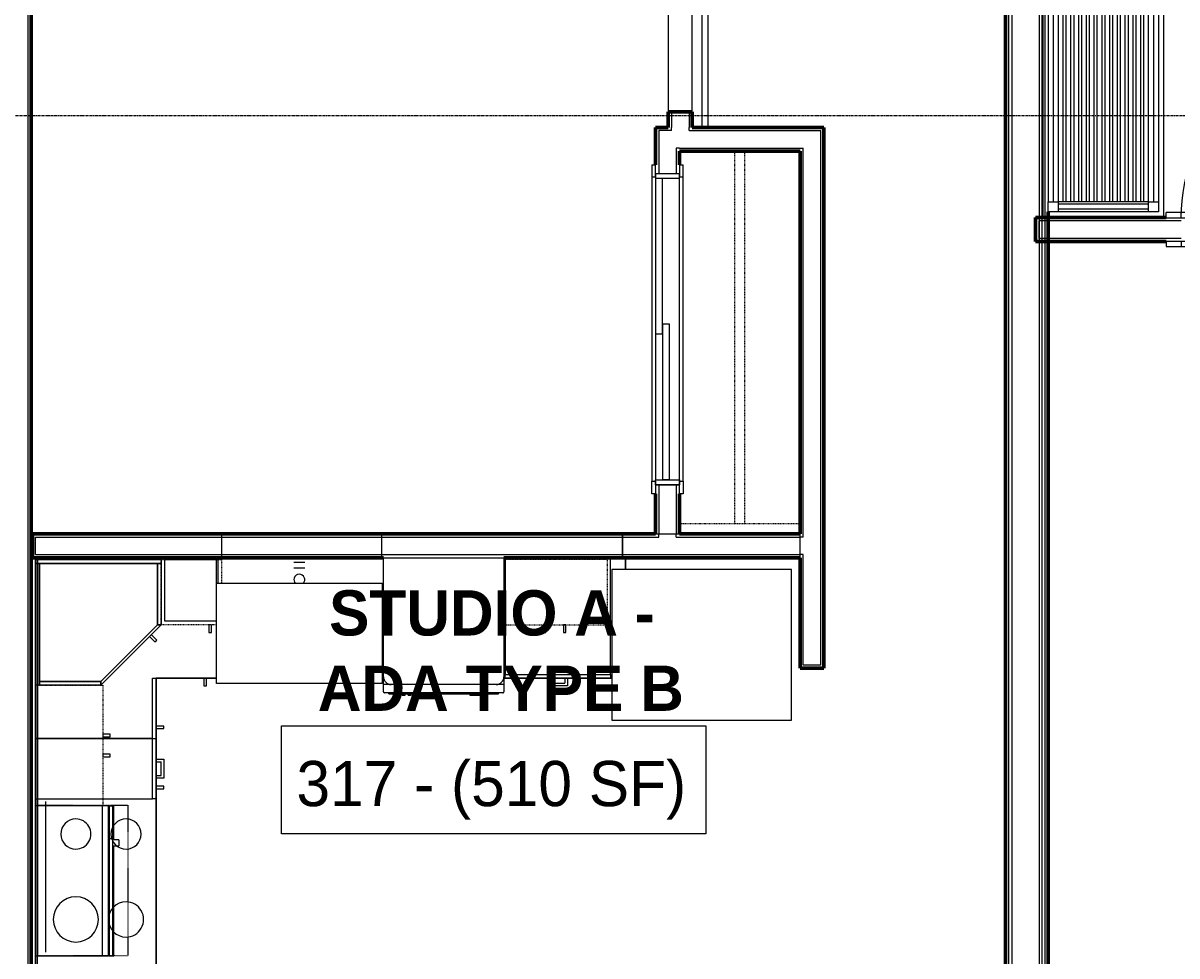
# Model space of a CAD drawing. Header units: inches. Extents: x -4218 to -1830, y 9767 to 12426.
# Drawn here: x -3404.2 to -3174.4, y 11368 to 11553.7 of the extents above; entities that cross this region are included whole.
import ezdxf

# ---------------------------------------------------------------- set-up
doc = ezdxf.new("R2010")
doc.units = ezdxf.units.IN
doc.header["$MEASUREMENT"] = 0
for name, pattern in [('Dash', [0.25, 0.125, -0.125]), ('Grid Line 1_2_', [0.875, 0.5, -0.125, 0.125, -0.125]), ('Overhead', [0.15625, 0.09375, -0.0625])]:
    doc.linetypes.add(name, pattern=pattern)
for name, color, linetype, lineweight in [('0-1', 7, 'Continuous', 5), ('0-2', 10, 'Continuous', 9), ('A-AREA-IDEN', 2, 'Continuous', 9), ('A-DOOR-1', 10, 'Continuous', 9), ('A-DOOR-2', 50, 'Continuous', 20), ('A-DOOR-4', 7, 'Continuous', 50), ('A-DOOR-FRAM-1', 10, 'Continuous', 9), ('A-WALL-1', 7, 'Continuous', 50), ('A-WALL-2', 250, 'Continuous', 13), ('A-WALL-3', 10, 'Continuous', 9), ('A-WALL-4', 252, 'Continuous', 9), ('A-WALL-5', 253, 'Continuous', 9), ('A-WALL-6', 254, 'Continuous', 9), ('A-WALL-7', 113, 'Continuous', 9), ('I-WALL-1', 7, 'Continuous', 50), ('P-SANR-FIXT-1', 10, 'Continuous', 9), ('P-SANR-FIXT-2', 252, 'Continuous', 9), ('Q-CASE', 31, 'Continuous', 9), ('Q-CASE-1', 253, 'Continuous', 9), ('Q-CASE-2', 252, 'Continuous', 9), ('Q-CASE-3', 10, 'Continuous', 9), ('Q-CASE-4', 252, 'Dash', 9), ('Q-CASE-5', 253, 'Dash', 9), ('Q-CASE-6', 254, 'Continuous', 9), ('Q-CASE-HDLN-1', 10, 'Dash', 9), ('Q-CASE-HDLN-2', 252, 'Dash', 9), ('Q-SPCQ-1', 10, 'Continuous', 9), ('Q-SPCQ-2', 91, 'Overhead', 9), ('S-GRID-1', 1, 'Grid Line 1_2_', 9)]:
    doc.layers.add(name, color=color, linetype=linetype, lineweight=lineweight)
doc.styles.add('Century Gothic', font='ufonts.com_century-gothic.ttf', dxfattribs={"height": 9})
doc.styles.add('Century Gothic_B', font='GOTHICB.TTF', dxfattribs={"height": 9})

# ---------------------------------------------------------------- blocks, each defined once
blk = doc.blocks.new('SWING - SINGLE - FLUSH - 2-10 x 6-8 - PRIVACY-3199407-BACKGROUND - RCP - 3RD FLOOR')
at = {"layer": 'A-DOOR-1'}
blk.add_arc((17, 2.37), 34.07, 93.3657, 180, dxfattribs=at)
at = {"layer": 'A-DOOR-2'}
for p, q in [((15, 2.37), (15, 36.38)), ((17, 36.38), (15, 36.38)), ((17, 2.37), (17, 36.38)), ((17, 2.37), (15, 2.37))]:
    blk.add_line(p, q, dxfattribs=at)
at = {"layer": 'A-DOOR-FRAM-1'}
for p, q in [((-17, 3.37), (-20, 3.37)), ((-20, 2.37), (-20, 3.37)), ((-20, 2.37), (-17, 2.37)), ((17, 3.37), (-17, 3.37)), ((-17, 2.37), (-17, 3.37)), ((-17, 2.37), (17, 2.37)), ((20, 3.37), (17, 3.37)), ((17, 2.37), (17, 3.37)), ((17, 2.37), (20, 2.37)), ((20, 2.37), (20, 3.37)), ((-17, -2.38), (-20, -2.38)), ((-20, -2.38), (-20, -3.38)), ((-20, -3.38), (-17, -3.38)), ((17, -2.38), (-17, -2.38)), ((-17, -2.38), (-17, -3.38)), ((-17, -3.38), (17, -3.38)), ((20, -2.38), (17, -2.38)), ((17, -2.38), (17, -3.38)), ((17, -3.38), (20, -3.38)), ((20, -2.38), (20, -3.38))]:
    blk.add_line(p, q, dxfattribs=at)
blk = doc.blocks.new('Bath Vanity - Bath Vanity 60_-3150019-BACKGROUND - RCP - 3RD FLOOR')
at = {"layer": 'Q-CASE-2'}
for p, q in [((-29.26, 0), (-29.26, 1)), ((30.74, 1), (30.74, 0)), ((30.74, 0), (-29.26, 0))]:
    blk.add_line(p, q, dxfattribs=at)
at = {"layer": 'Q-CASE-3'}
for p, q in [((-29.26, 1), (-29.26, 24)), ((-29.26, 24), (30.74, 24)), ((-28.26, 21), (-28.26, 23)), ((-28.26, 23), (-26.26, 23)), ((-26.26, 23), (27.74, 23)), ((-26.26, 23), (-26.26, 21)), ((27.74, 21), (27.74, 23)), ((27.74, 23), (29.74, 23)), ((29.74, 23), (29.74, 21)), ((30.74, 24), (30.74, 1)), ((-28.26, 21), (-28.26, 3)), ((-26.26, 21), (-28.26, 21)), ((-27.76, 21), (-27.76, 3)), ((-26.76, 21), (-26.76, 3)), ((-26.26, 22), (27.74, 22)), ((27.74, 21), (-26.26, 21)), ((-26.26, 21), (-26.26, 3)), ((27.74, 21), (27.74, 3)), ((29.74, 21), (27.74, 21)), ((28.24, 21), (28.24, 3)), ((29.24, 21), (29.24, 3)), ((29.74, 21), (29.74, 3)), ((-26.26, 20), (27.74, 20)), ((27.74, 19.45), (-26.26, 19.45)), ((-26.26, 18.45), (27.74, 18.45)), ((27.74, 17.91), (-26.26, 17.91)), ((-26.26, 16.91), (27.74, 16.91)), ((27.74, 16.36), (-26.26, 16.36)), ((-26.26, 15.36), (27.74, 15.36)), ((27.74, 14.82), (-26.26, 14.82)), ((-26.26, 13.82), (27.74, 13.82)), ((27.74, 13.27), (-26.26, 13.27)), ((-26.26, 12.27), (27.74, 12.27)), ((27.74, 11.73), (-26.26, 11.73)), ((-26.26, 10.73), (27.74, 10.73)), ((27.74, 10.18), (-26.26, 10.18)), ((-26.26, 9.18), (27.74, 9.18)), ((27.74, 8.64), (-26.26, 8.64)), ((-26.26, 7.64), (27.74, 7.64)), ((27.74, 7.09), (-26.26, 7.09)), ((-26.26, 6.09), (27.74, 6.09)), ((27.74, 5.55), (-26.26, 5.55)), ((-28.26, 1), (-28.26, 3)), ((-28.26, 3), (-26.26, 3)), ((-26.26, 4.55), (27.74, 4.55)), ((27.74, 4), (-26.26, 4)), ((-26.26, 3), (27.74, 3)), ((-26.26, 3), (-26.26, 1)), ((27.74, 1), (27.74, 3)), ((27.74, 3), (29.74, 3)), ((29.74, 3), (29.74, 1)), ((-26.26, 1), (-28.26, 1)), ((-26.26, 2), (27.74, 2)), ((-26.26, 1), (27.74, 1)), ((29.74, 1), (27.74, 1))]:
    blk.add_line(p, q, dxfattribs=at)
blk = doc.blocks.new('SLIDING - FLUSH - 5-0 x 6-8-3203586-BACKGROUND - RCP - 3RD FLOOR')
at = {"layer": 'A-DOOR-1'}
for p, q in [((-32.75, 2.5), (-32.75, 3.25)), ((-30.25, 3.25), (-32.75, 3.25)), ((-32.75, 2.5), (-30.25, 2.5)), ((30.25, 3.25), (-30.25, 3.25)), ((-30.25, 3.25), (-30.25, 2.5)), ((30.25, 2.5), (30.25, 3.25)), ((30.25, 3.25), (32.75, 3.25)), ((32.75, 2.5), (30.25, 2.5)), ((32.75, 3.25), (32.75, 2.5)), ((30, 0.5), (-1, 0.5)), ((-1, 0.5), (-1, -0.88)), ((30, 0.5), (30, -0.88)), ((-32.75, -3), (-32.75, -2.25)), ((-30.25, -2.25), (-32.75, -2.25)), ((-30.25, -2.25), (-30.25, -3)), ((1, -0.88), (-30, -0.88)), ((-30, -0.88), (-30, -2.25)), ((-30, -2.25), (1, -2.25)), ((-1, -0.88), (30, -0.88)), ((1, -0.88), (1, -2.25)), ((30.25, -2.25), (32.75, -2.25)), ((30.25, -3), (30.25, -2.25)), ((32.75, -2.25), (32.75, -3)), ((-32.75, -3), (-30.25, -3)), ((-30.25, -3), (30.25, -3)), ((32.75, -3), (30.25, -3))]:
    blk.add_line(p, q, dxfattribs=at)
at = {"layer": 'A-DOOR-FRAM-1'}
for p, q in [((-31, -2.25), (-31, 2.5)), ((-30, 2.5), (-31, 2.5)), ((30, 2.5), (-30, 2.5)), ((-30, 2.5), (-30, -2.25)), ((30, -2.25), (30, 2.5)), ((30, 2.5), (31, 2.5)), ((31, 2.5), (31, -2.25)), ((-31, -2.25), (-30, -2.25)), ((1, -2.25), (30, -2.25)), ((31, -2.25), (30, -2.25))]:
    blk.add_line(p, q, dxfattribs=at)
blk = doc.blocks.new('Refrigerator_-_Side-by-Side_6047 - 36_ X 30_-345559-BACKGROUND - RCP - 3RD FLOOR')
at = {"layer": 'Q-SPCQ-1'}
for p, q in [((17.87, 14.42), (-17.88, 14.42)), ((-17.88, 14.42), (-17.88, -15.58)), ((17.87, -15.58), (17.87, 14.42)), ((-17.88, -15.58), (17.87, -15.58))]:
    blk.add_line(p, q, dxfattribs=at)
blk = doc.blocks.new('Range - 24_ x 30_-2320547-BACKGROUND - RCP - 3RD FLOOR')
at = {"layer": 'Q-SPCQ-1'}
blk.add_line((0, 22), (30, 22), dxfattribs=at)
for centre, radius, start, end in [((6.5, 16), 4.5, 360, 180), ((23.5, 16), 3, 360, 180), ((6.5, 16), 4.5, 180, 360), ((23.5, 16), 3, 180, 0), ((6.5, 6), 3.5, 360, 180), ((23.5, 6), 3, 360, 180), ((6.5, 6), 3.5, 180, 0), ((23.5, 6), 3, 180, 360)]:
    blk.add_arc(centre, radius, start, end, dxfattribs=at)
blk = doc.blocks.new('Dishwasher_15404 - 34_ counter-2817256-BACKGROUND - RCP - 3RD FLOOR')
at = {"layer": 'Q-SPCQ-1'}
for p, q in [((0, -24), (0, 0)), ((0, 0), (23.68, 0)), ((23.68, 0), (25.25, 0)), ((25.25, 0), (26.68, 0)), ((25.25, 0), (25.25, -1.57)), ((25.25, -1.57), (25.25, -22.43)), ((26.87, -0.2), (26.87, -23.8)), ((27.12, -1.09), (26.87, -1.09)), ((27.12, -2.61), (27.12, -1.09)), ((27.12, -3.81), (27.12, -2.61)), ((27.12, -20.19), (27.12, -3.81)), ((27.37, -4.82), (27.12, -4.82)), ((27.12, -6.79), (27.37, -6.79)), ((27.37, -5.81), (27.37, -4.82)), ((27.37, -6.79), (27.37, -5.81)), ((27.37, -16.15), (27.12, -16.15)), ((27.37, -16.74), (27.12, -16.74)), ((27.37, -17.33), (27.12, -17.33)), ((27.37, -17.92), (27.12, -17.92)), ((27.37, -16.74), (27.37, -16.15)), ((27.37, -17.92), (27.37, -17.33)), ((27.37, -18.51), (27.12, -18.51)), ((27.37, -19.1), (27.12, -19.1)), ((27.37, -19.69), (27.12, -19.69)), ((27.12, -21.39), (27.12, -20.19)), ((27.37, -20.28), (27.12, -20.28)), ((27.37, -19.1), (27.37, -18.51)), ((27.37, -20.28), (27.37, -19.69)), ((25.25, -22.43), (25.25, -24)), ((27.12, -22.91), (26.87, -22.91)), ((27.12, -22.91), (27.12, -21.39)), ((23.68, -24), (0, -24)), ((25.25, -24), (23.68, -24)), ((26.68, -24), (25.25, -24))]:
    blk.add_line(p, q, dxfattribs=at)
for centre, radius, start, end in [((26.68, -0.2), 0.197, 0, 90), ((23.68, -1.57), 1.57, 0, 90), ((23.68, -1.57), 1.57, 32.077, 42.3359), ((23.68, -1.57), 1.57, 17.8182, 27.5266), ((23.68, -1.57), 1.57, 0, 13.6425), ((26.68, -0.2), 0.197, 15, 90), ((23.68, -22.43), 1.57, 270, 0), ((23.68, -22.43), 1.57, 332.4734, 342.1818), ((23.68, -22.43), 1.57, 346.3575, 0), ((23.68, -22.43), 1.57, 317.6641, 327.923), ((26.68, -23.8), 0.197, 270, 0)]:
    blk.add_arc(centre, radius, start, end, dxfattribs=at)
blk = doc.blocks.new('BARN - FLUSH - 3-0 x 7-0 BARN DOOR-V66-BACKGROUND - RCP - 3RD FLOOR')
at = {"layer": 'A-DOOR-1'}
for p, q in [((-57, 5.57), (-60, 5.57)), ((-60, 5.57), (-60, 4.95)), ((-60, 4.95), (-60, 4.32)), ((-57, 4.07), (-57, 5.82)), ((-57, 5.82), (-21, 5.82)), ((-21, 5.82), (-21, 4.07)), ((21, 5.57), (-21, 5.57)), ((21, 4.95), (21, 5.57)), ((21, 4.32), (21, 4.95)), ((-60, 4.32), (-57, 4.32)), ((-21, 4.07), (-57, 4.07)), ((-21, 4.32), (21, 4.32))]:
    blk.add_line(p, q, dxfattribs=at)
at = {"layer": 'A-DOOR-4'}
for p, q in [((-56, 6), (-56, 5.82)), ((-54.5, 6), (-56, 6)), ((-54.5, 5.82), (-54.5, 6)), ((-23.5, 6), (-23.5, 5.82)), ((-22, 6), (-23.5, 6)), ((-22, 5.82), (-22, 6))]:
    blk.add_line(p, q, dxfattribs=at)
blk = doc.blocks.new('OD_CW_Closet - OD_CW_Closet-2472542-BACKGROUND - RCP - 3RD FLOOR')
at = {"layer": 'Q-CASE-HDLN-1'}
for p, q in [((0.74, -24), (0.74, 0)), ((0.74, 0), (6.74, 0)), ((9.24, 0), (69.74, 0)), ((72.24, 0), (74.9, 0)), ((0.74, -11), (74.9, -11)), ((0.74, -13), (74.9, -13))]:
    blk.add_line(p, q, dxfattribs=at)
at = {"layer": 'Q-CASE-HDLN-2'}
for p, q in [((74.9, 0), (74.9, -24)), ((74.9, -24), (0.74, -24))]:
    blk.add_line(p, q, dxfattribs=at)
blk = doc.blocks.new('30quot_MicrowaveVent_11166 - 70cm miele oven-V82-BACKGROUND - RCP - 3RD FLOOR')
at = {"layer": 'Q-CASE-1'}
for p, q in [((-14.2, 0), (-14.2, -0.37)), ((15.68, 0), (-14.2, 0)), ((15.68, -0.37), (15.68, 0))]:
    blk.add_line(p, q, dxfattribs=at)
at = {"layer": 'Q-CASE-2'}
for p, q in [((-14.2, -0.37), (-14.2, -13.23)), ((15.68, -13.23), (15.68, -0.37)), ((-14.2, -13.23), (-14.2, -14.49)), ((15.68, -13.23), (-14.2, -13.23)), ((15.68, -14.49), (15.68, -13.23)), ((-14.2, -14.49), (15.68, -14.49)), ((9.18, -14.61), (-14.2, -14.61)), ((-14.2, -14.61), (-14.2, -15.39)), ((-14.2, -15.39), (-14.2, -15.6)), ((-14.2, -15.39), (9.18, -15.39)), ((-14.2, -15.6), (7.69, -15.6)), ((7.69, -15.39), (7.69, -16.55)), ((8.88, -16.55), (8.88, -15.39)), ((8.88, -15.6), (15.68, -15.6)), ((9.18, -14.61), (9.18, -15.39)), ((15.68, -14.61), (9.18, -14.61)), ((9.18, -14.61), (9.18, -15.39)), ((9.18, -15.39), (15.68, -15.39)), ((15.68, -14.61), (15.68, -15.39)), ((15.68, -15.6), (15.68, -15.39)), ((7.69, -16.6), (8.88, -16.6))]:
    blk.add_line(p, q, dxfattribs=at)
blk = doc.blocks.new('Single Door 1 Drawer 211 - 211 Base Cabinet Single Door1 Drawer 12_-2709705-BACKGROUND - RCP - 3RD FLOOR')
at = {"layer": 'Q-CASE-3'}
for p, q in [((-7.14, 24), (-7.14, 25.5)), ((-7.14, 25.5), (-3.39, 25.5)), ((-3.39, 25.5), (-3.39, 24)), ((-1.27, 25.5), (-1.76, 25.5)), ((-1.76, 25.5), (-1.76, 24)), ((-1.27, 24), (-1.27, 25.5)), ((-11.26, 24), (0.74, 24)), ((-11.26, 23.25), (-11.26, 24)), ((0.74, 23.25), (-11.26, 23.25)), ((-11.26, 23.25), (-11.26, 0)), ((-7.14, 24), (-6.64, 24)), ((-3.89, 25), (-6.64, 25)), ((-6.64, 24), (-6.64, 25)), ((-3.89, 24), (-3.89, 25)), ((-3.39, 24), (-3.89, 24)), ((-1.76, 24), (-1.27, 24)), ((0.74, 24), (0.74, 23.25)), ((0.74, 0), (0.74, 23.25)), ((-11.26, 0), (0.74, 0))]:
    blk.add_line(p, q, dxfattribs=at)
blk = doc.blocks.new('Base Cabinet Corner 197 - Base Cabinet Corner 197-2569781-BACKGROUND - RCP - 3RD FLOOR')
at = {"layer": 'Q-CASE-3'}
for p, q in [((0.74, 36), (-23.26, 36)), ((-23.26, 36), (-23.26, 0)), ((0.74, 23.25), (0.74, 36)), ((0.74, 24), (0.74, 36)), ((0.73, 34), (0.73, 33.51)), ((2.23, 34), (0.73, 34)), ((0.73, 33.51), (2.23, 33.51)), ((2.23, 33.51), (2.23, 34)), ((10.73, 25.5), (10.24, 25.5)), ((10.24, 25.5), (10.24, 24)), ((10.73, 24), (10.73, 25.5)), ((12.74, 24), (0.74, 24)), ((0.74, 23.25), (0.74, 24)), ((12.74, 23.25), (0.74, 23.25)), ((10.24, 24), (10.73, 24)), ((12.74, 0), (12.74, 24)), ((-23.26, 0), (12.74, 0))]:
    blk.add_line(p, q, dxfattribs=at)
blk = doc.blocks.new('Base Cabinet 3 Drawer 230 - Base Cabinet 3 Drawer 230 21_-2578998-BACKGROUND - RCP - 3RD FLOOR')
at = {"layer": 'Q-CASE-3'}
for p, q in [((-1.14, 24), (-1.14, 25.5)), ((-1.14, 25.5), (2.61, 25.5)), ((2.61, 25.5), (2.61, 24)), ((-9.76, 24), (11.24, 24)), ((-9.76, 23.25), (-9.76, 24)), ((11.24, 23.25), (-9.76, 23.25)), ((-9.76, 23.25), (-9.76, 0)), ((-1.14, 24), (-0.64, 24)), ((2.11, 25), (-0.64, 25)), ((-0.64, 24), (-0.64, 25)), ((2.11, 24), (2.11, 25)), ((2.61, 24), (2.11, 24)), ((11.24, 24), (11.24, 23.25)), ((11.24, 0), (11.24, 23.25)), ((-9.76, 0), (11.24, 0))]:
    blk.add_line(p, q, dxfattribs=at)
blk = doc.blocks.new('308 - 308 x 24_-V83-BACKGROUND - RCP - 3RD FLOOR')
at = {"layer": 'Q-CASE'}
for p, q in [((-12, 13.19), (0, 25.19)), ((0, 24.44), (-11.25, 13.19)), ((0, 25.19), (0, 24.44)), ((-11.25, 13.19), (-12, 13.19))]:
    blk.add_line(p, q, dxfattribs=at)
at = {"layer": 'Q-CASE-1'}
for p, q in [((12.62, 25.19), (13, 25.19)), ((13, 25.19), (13, 0.94)), ((10.32, 0.19), (-12, 0.19)), ((12.62, 0.19), (10.37, 0.19)), ((13, 0.94), (12.62, 0.94)), ((12.62, 0.94), (13, 0.94)), ((13, 0.94), (13, 0.19))]:
    blk.add_line(p, q, dxfattribs=at)
at = {"layer": 'Q-CASE-2'}
for p, q in [((-11.25, 13.19), (0, 24.44)), ((0, 25.19), (12.25, 25.19)), ((0, 24.44), (0, 25.19)), ((0, 24.44), (12.25, 24.44)), ((12.25, 24.44), (0, 24.44)), ((12.25, 25.19), (12.25, 24.44)), ((12.25, 0.94), (12.25, 25.19)), ((12.25, 25.19), (12.62, 25.19)), ((12.25, 24.44), (12.25, 0.94)), ((-10.76, 16.55), (-11.11, 16.2)), ((-11.11, 16.2), (-10.05, 15.14)), ((-9.7, 15.49), (-10.76, 16.55)), ((-12, 13.19), (-11.25, 13.19)), ((-12, 3.33), (-12, 13.19)), ((-11.25, 3.27), (-11.25, 13.19)), ((-11.25, 13.19), (-11.25, 3.27)), ((-12, 0.94), (-12, 3.31)), ((-11.25, 0.94), (-11.25, 3.2)), ((-11.25, 3.2), (-11.25, 0.94)), ((-11.25, 0.94), (-12, 0.94)), ((-12, 0.19), (-12, 0.94)), ((-12, 0.94), (12.62, 0.94)), ((12.25, 0.94), (-11.25, 0.94)), ((12.62, 0.94), (12.25, 0.94))]:
    blk.add_line(p, q, dxfattribs=at)
at = {"layer": 'Q-CASE-6'}
blk.add_line((13, 0.19), (12.62, 0.19), dxfattribs=at)
blk = doc.blocks.new('300 Series Wall Hung Cabinet_301 - 12_ x 24_-2730234-BACKGROUND - RCP - 3RD FLOOR')
at = {"layer": 'Q-CASE-1'}
blk.add_line((5.25, 0.19), (-5.25, 0.19), dxfattribs=at)
at = {"layer": 'Q-CASE-2'}
for p, q in [((-3.51, 14.69), (-4, 14.69)), ((-4, 14.69), (-4, 13.19)), ((-3.51, 13.19), (-3.51, 14.69)), ((-5, 12.44), (5.25, 12.44)), ((-4, 13.19), (-3.51, 13.19)), ((5.25, 12.44), (5.25, 3.44)), ((-5.25, 0.19), (-5.25, 4.87)), ((5.25, 3.41), (5.25, 0.19))]:
    blk.add_line(p, q, dxfattribs=at)
at = {"layer": 'Q-CASE-4'}
for p, q in [((-5, 13.19), (6, 13.19)), ((6, 13.19), (6, 3.33)), ((-6, 0.19), (-6, 4.87)), ((6, 3.31), (6, 0.19))]:
    blk.add_line(p, q, dxfattribs=at)
at = {"layer": 'Q-CASE-5'}
blk.add_line((6, 0.19), (-6, 0.19), dxfattribs=at)
blk = doc.blocks.new('kitchen_faucet_14143 - kitchen_faucet_14143-V84-BACKGROUND - RCP - 3RD FLOOR')
at = {"layer": 'P-SANR-FIXT-2'}
for p, q in [((2.26, -1.08), (2.26, 1.08)), ((2.34, 1.08), (2.34, -1.08)), ((3.44, -1.08), (3.44, 1.08))]:
    blk.add_line(p, q, dxfattribs=at)
for start, end in [(75, 130.3805), (229.6195, 0), (0, 74.8695)]:
    blk.add_arc((0, 0), 1.08, start, end, dxfattribs=at)
blk = doc.blocks.new('Stainless Steel Farmhous Kitchen Sink - Stainless Steel Farmhous Kitchen Sink-2552578-BACKGROUND - RCP - 3RD FLOOR')
at = {"layer": 'P-SANR-FIXT-1'}
for p, q in [((-33, 22.2), (0, 22.2)), ((-33, 2.25), (-33, 22.2)), ((0, 22.2), (0, 2.25)), ((0, 2.25), (-33, 2.25))]:
    blk.add_line(p, q, dxfattribs=at)
blk = doc.blocks.new('300 Series Wall Hung Cabinet_302 - 24_ X 24_-2590484-BACKGROUND - RCP - 3RD FLOOR')
at = {"layer": 'Q-CASE-2'}
for p, q in [((-1.76, 14.69), (-2.25, 14.69)), ((-2.25, 14.69), (-2.25, 13.19)), ((-1.76, 13.19), (-1.76, 14.69)), ((2.24, 14.69), (1.75, 14.69)), ((1.75, 14.69), (1.75, 13.19)), ((2.24, 13.19), (2.24, 14.69)), ((-2.25, 13.19), (-1.76, 13.19)), ((1.75, 13.19), (2.24, 13.19))]:
    blk.add_line(p, q, dxfattribs=at)
at = {"layer": 'Q-CASE-4'}
for p, q in [((-12, 0.19), (-12, 13.19)), ((-12, 13.19), (12, 13.19)), ((12, 13.19), (12, 0.19))]:
    blk.add_line(p, q, dxfattribs=at)
at = {"layer": 'Q-CASE-5'}
blk.add_line((12, 0.19), (-12, 0.19), dxfattribs=at)
blk = doc.blocks.new('300 Series Wall Hung Cabinet_302 - 21_ X 24_-2838280-BACKGROUND - RCP - 3RD FLOOR')
at = {"layer": 'Q-CASE-2'}
for p, q in [((-1.76, -13.19), (-2.25, -13.19)), ((-2.25, -13.19), (-2.25, -14.69)), ((-1.76, -14.69), (-1.76, -13.19)), ((2.24, -13.19), (1.75, -13.19)), ((1.75, -13.19), (1.75, -14.69)), ((2.24, -14.69), (2.24, -13.19)), ((-2.25, -14.69), (-1.76, -14.69)), ((1.75, -14.69), (2.24, -14.69))]:
    blk.add_line(p, q, dxfattribs=at)
at = {"layer": 'Q-CASE-4'}
for p, q in [((10.5, -13.19), (10.5, -0.23)), ((-10.1, -13.19), (10.5, -13.19))]:
    blk.add_line(p, q, dxfattribs=at)
at = {"layer": 'Q-CASE-5'}
blk.add_line((10.5, -0.19), (-10.1, -0.19), dxfattribs=at)
blk = doc.blocks.new('Range_Hood_386 - 30_ Wide-2911716-BACKGROUND - RCP - 3RD FLOOR')
at = {"layer": 'Q-SPCQ-2'}
for p, q in [((-15, -6), (-15, 12)), ((-15, 12), (15, 12)), ((15, 12), (15, -6)), ((15, -6), (-15, -6))]:
    blk.add_line(p, q, dxfattribs=at)
blk = doc.blocks.new('CTR - 1st Phase - Unit Layouts_rvt-1-BACKGROUND - RCP - 3RD FLOOR')
at = {"layer": 'A-WALL-1'}
for p, q in [((-3275.7, 11532.89), (-3275.7, 11535.99)), ((-3275.7, 11535.99), (-3270.95, 11535.99)), ((-3270.95, 11535.99), (-3270.95, 11532.89)), ((-3278.22, 11525.48), (-3278.22, 11532.89)), ((-3278.22, 11532.89), (-3277.6, 11532.89)), ((-3277.6, 11532.89), (-3275.7, 11532.89)), ((-3270.95, 11532.89), (-3244.7, 11532.89)), ((-3244.7, 11532.89), (-3244.7, 11532.26)), ((-3244.7, 11532.26), (-3244.7, 11528.14)), ((-3273.47, 11528.14), (-3273.47, 11525.48)), ((-3249.45, 11528.14), (-3273.47, 11528.14)), ((-3249.45, 11451.99), (-3249.45, 11528.14)), ((-3244.7, 11528.14), (-3244.7, 11425.23)), ((-3202.57, 11514.94), (-3176.57, 11514.94)), ((-3202.57, 11514.31), (-3202.57, 11514.94)), ((-3202.57, 11510.81), (-3202.57, 11514.31)), ((-3202.57, 11510.19), (-3202.57, 11510.81)), ((-3176.57, 11510.19), (-3202.57, 11510.19)), ((-3278.22, 11451.99), (-3278.22, 11459.98)), ((-3273.47, 11459.98), (-3273.47, 11451.99)), ((-3402.3, 11451.36), (-3402.3, 11451.99)), ((-3402.3, 11451.99), (-3278.22, 11451.99)), ((-3402.3, 11447.86), (-3402.3, 11451.36)), ((-3273.47, 11451.99), (-3249.45, 11451.99)), ((-3402.3, 11447.24), (-3402.3, 11447.86)), ((-3332.42, 11447.24), (-3402.3, 11447.24)), ((-3249.45, 11447.24), (-3308.42, 11447.24)), ((-3249.45, 11425.23), (-3249.45, 11447.24)), ((-3248.82, 11425.23), (-3249.45, 11425.23)), ((-3245.32, 11425.23), (-3248.82, 11425.23)), ((-3244.7, 11425.23), (-3245.32, 11425.23))]:
    blk.add_line(p, q, dxfattribs=at)
at = {"layer": 'A-WALL-2'}
for p, q in [((-3275.07, 11535.99), (-3275.07, 11532.89)), ((-3271.57, 11535.99), (-3271.57, 11532.89)), ((-3277.6, 11532.26), (-3277.6, 11523.73)), ((-3275.07, 11532.26), (-3277.6, 11532.26)), ((-3275.07, 11532.26), (-3275.07, 11532.89)), ((-3271.57, 11532.26), (-3271.57, 11532.89)), ((-3271.57, 11532.26), (-3245.32, 11532.26)), ((-3245.32, 11528.76), (-3245.32, 11532.26)), ((-3274.1, 11528.76), (-3274.1, 11523.73)), ((-3273.47, 11528.76), (-3274.1, 11528.76)), ((-3273.47, 11528.76), (-3248.82, 11528.76)), ((-3248.82, 11528.14), (-3248.82, 11528.76)), ((-3248.82, 11451.36), (-3248.82, 11528.14)), ((-3245.32, 11528.14), (-3245.32, 11528.76)), ((-3245.32, 11425.85), (-3245.32, 11528.14)), ((-3173.57, 11514.31), (-3201.95, 11514.31)), ((-3201.95, 11514.31), (-3201.95, 11510.81)), ((-3173.57, 11510.81), (-3201.95, 11510.81)), ((-3277.6, 11461.73), (-3277.6, 11451.99)), ((-3274.1, 11461.73), (-3274.1, 11451.99)), ((-3401.67, 11447.86), (-3401.67, 11451.36)), ((-3401.67, 11451.36), (-3277.6, 11451.36)), ((-3277.6, 11451.36), (-3277.6, 11451.99)), ((-3274.1, 11451.36), (-3274.1, 11451.99)), ((-3274.1, 11451.36), (-3249.45, 11451.36)), ((-3248.82, 11451.36), (-3249.45, 11451.36)), ((-3401.67, 11447.86), (-3249.45, 11447.86)), ((-3248.82, 11447.86), (-3249.45, 11447.86)), ((-3248.82, 11425.85), (-3248.82, 11447.86)), ((-3245.32, 11425.85), (-3248.82, 11425.85))]:
    blk.add_line(p, q, dxfattribs=at)
at = {"layer": 'A-WALL-3'}
for p, q in [((-3275.7, 11571.49), (-3275.7, 11535.99)), ((-3270.95, 11535.99), (-3270.95, 11571.99))]:
    blk.add_line(p, q, dxfattribs=at)
at = {"layer": 'A-WALL-4'}
for p, q in [((-3275.7, 11535.99), (-3270.95, 11535.99)), ((-3402.3, 11447.24), (-3402.3, 11451.99)), ((-3402.3, 11451.99), (-3364.67, 11451.99)), ((-3364.67, 11451.99), (-3364.67, 11447.24)), ((-3364.67, 11451.99), (-3364.67, 11447.24)), ((-3364.67, 11451.99), (-3332.82, 11451.99)), ((-3332.82, 11451.99), (-3332.82, 11447.24)), ((-3332.82, 11451.99), (-3332.82, 11447.24)), ((-3332.82, 11451.99), (-3284.82, 11451.99)), ((-3284.82, 11451.99), (-3278.22, 11451.99)), ((-3284.82, 11451.95), (-3284.82, 11447.24)), ((-3284.82, 11447.24), (-3284.82, 11451.95)), ((-3273.47, 11451.99), (-3249.45, 11451.99)), ((-3401.67, 11447.24), (-3402.3, 11447.24)), ((-3401.67, 11446.86), (-3401.67, 11292.98)), ((-3401.3, 11292.98), (-3401.3, 11446.86)), ((-3249.45, 11447.24), (-3284.2, 11447.24))]:
    blk.add_line(p, q, dxfattribs=at)
at = {"layer": 'A-WALL-5'}
for p, q in [((-3278.22, 11523.73), (-3273.47, 11523.73)), ((-3278.22, 11461.73), (-3273.47, 11461.73)), ((-3278.22, 11451.99), (-3273.47, 11451.99)), ((-3249.45, 11447.24), (-3249.45, 11451.99)), ((-3401.67, 11397.86), (-3401.67, 11446.86)), ((-3401.3, 11446.86), (-3401.3, 11397.86)), ((-3401.67, 11367.98), (-3401.67, 11397.86)), ((-3401.3, 11397.86), (-3401.67, 11397.86)), ((-3401.3, 11397.86), (-3401.67, 11397.86)), ((-3401.3, 11397.86), (-3401.3, 11367.98))]:
    blk.add_line(p, q, dxfattribs=at)
at = {"layer": 'A-WALL-6'}
for p, q in [((-3364.67, 11447.24), (-3401.64, 11447.24)), ((-3332.82, 11447.24), (-3364.67, 11447.24)), ((-3332.42, 11447.24), (-3332.82, 11447.24)), ((-3284.82, 11447.24), (-3308.42, 11447.24)), ((-3284.2, 11447.24), (-3284.82, 11447.24))]:
    blk.add_line(p, q, dxfattribs=at)
at = {"layer": 'A-WALL-7'}
for p, q in [((-3401.67, 11447.24), (-3401.67, 11292.98)), ((-3332.42, 11447.24), (-3401.67, 11447.24)), ((-3401.67, 11447.24), (-3332.42, 11447.24)), ((-3401.67, 11292.98), (-3401.67, 11447.24)), ((-3284.2, 11447.24), (-3308.42, 11447.24)), ((-3308.42, 11447.24), (-3284.2, 11447.24)), ((-3284.2, 11444.93), (-3284.2, 11447.24)), ((-3284.2, 11447.24), (-3284.2, 11444.93)), ((-3377.67, 11413.74), (-3377.67, 11423.24)), ((-3377.67, 11423.24), (-3368.16, 11423.24)), ((-3368.16, 11423.24), (-3377.67, 11423.24)), ((-3377.67, 11423.24), (-3377.67, 11413.74)), ((-3367.67, 11423.24), (-3365.67, 11423.24)), ((-3365.67, 11423.24), (-3367.67, 11423.24)), ((-3332.67, 11423.24), (-3332.42, 11423.24)), ((-3332.42, 11423.24), (-3332.67, 11423.24)), ((-3308.42, 11423.24), (-3299.55, 11423.24)), ((-3299.55, 11423.24), (-3308.42, 11423.24)), ((-3299.55, 11423.24), (-3299.05, 11423.24)), ((-3299.05, 11423.24), (-3296.3, 11423.24)), ((-3296.3, 11423.24), (-3299.05, 11423.24)), ((-3296.3, 11423.24), (-3295.8, 11423.24)), ((-3295.8, 11423.24), (-3286.92, 11423.24)), ((-3286.92, 11423.24), (-3295.8, 11423.24)), ((-3377.67, 11413.25), (-3377.67, 11413.74)), ((-3377.67, 11407.11), (-3377.67, 11413.25)), ((-3377.67, 11413.25), (-3377.67, 11407.11)), ((-3377.67, 11406.61), (-3377.67, 11407.11)), ((-3377.67, 11403.86), (-3377.67, 11406.61)), ((-3377.67, 11406.61), (-3377.67, 11403.86)), ((-3377.67, 11403.36), (-3377.67, 11403.86)), ((-3377.67, 11401.74), (-3377.67, 11403.36)), ((-3377.67, 11403.36), (-3377.67, 11401.74)), ((-3377.67, 11401.25), (-3377.67, 11401.74)), ((-3377.67, 11356.36), (-3377.67, 11401.25)), ((-3377.67, 11401.25), (-3377.67, 11356.36))]:
    blk.add_line(p, q, dxfattribs=at)
at = {"layer": '0-2'}
for name, p, rotation in [('BARN - FLUSH - 3-0 x 7-0 BARN DOOR-V66-BACKGROUND - RCP - 3RD FLOOR', (-3273.32, 11553.99), 269.9999999999983), ('Bath Vanity - Bath Vanity 60_-3150019-BACKGROUND - RCP - 3RD FLOOR', (-3201.07, 11545.85), 270.0000000001426), ('OD_CW_Closet - OD_CW_Closet-2472542-BACKGROUND - RCP - 3RD FLOOR', (-3273.45, 11453.24), 90.00000000001656), ('SLIDING - FLUSH - 5-0 x 6-8-3203586-BACKGROUND - RCP - 3RD FLOOR', (-3275.97, 11492.73), 269.9999999999755), ('Base Cabinet Corner 197 - Base Cabinet Corner 197-2569781-BACKGROUND - RCP - 3RD FLOOR', (-3401.67, 11423.98), 270.0000000000526), ('308 - 308 x 24_-V83-BACKGROUND - RCP - 3RD FLOOR', (-3388.67, 11447.05), 180), ('300 Series Wall Hung Cabinet_301 - 12_ x 24_-2730234-BACKGROUND - RCP - 3RD FLOOR', (-3370.67, 11447.05), 180), ('kitchen_faucet_14143 - kitchen_faucet_14143-V84-BACKGROUND - RCP - 3RD FLOOR', (-3349.17, 11442.88), 90.00000000001656), ('Dishwasher_15404 - 34_ counter-2817256-BACKGROUND - RCP - 3RD FLOOR', (-3308.42, 11447.24), 269.9999999999326), ('Base Cabinet 3 Drawer 230 - Base Cabinet 3 Drawer 230 21_-2578998-BACKGROUND - RCP - 3RD FLOOR', (-3296.94, 11447.24), 180), ('Stainless Steel Farmhous Kitchen Sink - Stainless Steel Farmhous Kitchen Sink-2552578-BACKGROUND - RCP - 3RD FLOOR', (-3365.67, 11444.43), 180), ('300 Series Wall Hung Cabinet_302 - 24_ X 24_-2590484-BACKGROUND - RCP - 3RD FLOOR', (-3401.49, 11409.86), 270.0000000000061), ('Single Door 1 Drawer 211 - 211 Base Cabinet Single Door1 Drawer 12_-2709705-BACKGROUND - RCP - 3RD FLOOR', (-3401.67, 11399.98), 270.000000000052), ('Range_Hood_386 - 30_ Wide-2911716-BACKGROUND - RCP - 3RD FLOOR', (-3389.3, 11382.98), 90.00000000001071), ('Range - 24_ x 30_-2320547-BACKGROUND - RCP - 3RD FLOOR', (-3377.67, 11368.74), 89.99999999994498), ('30quot_MicrowaveVent_11166 - 70cm miele oven-V82-BACKGROUND - RCP - 3RD FLOOR', (-3401.67, 11382.18), 90.00000000000776)]:
    blk.add_blockref(name, p, dxfattribs=dict(at, rotation=rotation))
for name, p in [('SWING - SINGLE - FLUSH - 2-10 x 6-8 - PRIVACY-3199407-BACKGROUND - RCP - 3RD FLOOR', (-3156.57, 11512.56)), ('300 Series Wall Hung Cabinet_302 - 21_ X 24_-2838280-BACKGROUND - RCP - 3RD FLOOR', (-3298.32, 11447.05)), ('Refrigerator_-_Side-by-Side_6047 - 36_ X 30_-345559-BACKGROUND - RCP - 3RD FLOOR', (-3269.05, 11430.5))]:
    blk.add_blockref(name, p, dxfattribs=at)
blk = doc.blocks.new('CTR - 1st Phase - Common Walls_rvt-1-BACKGROUND - RCP - 3RD FLOOR')
at = {"layer": 'A-WALL-2'}
for p, q in [((-3403.17, 11255.36), (-3403.17, 11641.24)), ((-3207.95, 11622.61), (-3207.95, 11255.64)), ((-3207.32, 11622.61), (-3207.32, 11255.64)), ((-3201.82, 11622.61), (-3201.82, 11255.64)), ((-3201.32, 11622.61), (-3201.32, 11255.64)), ((-3200.7, 11622.61), (-3200.7, 11255.64))]:
    blk.add_line(p, q, dxfattribs=at)
at = {"layer": 'I-WALL-1'}
for p, q in [((-3402.55, 11640.61), (-3402.55, 11255.36)), ((-3208.57, 11255.64), (-3208.57, 11622.61)), ((-3200.07, 11516.11), (-3200.07, 11255.64))]:
    blk.add_line(p, q, dxfattribs=at)

msp = doc.modelspace()

# ---------------------------------------------------------------- linework, layer by layer
at = {"layer": 'A-AREA-IDEN', "flags": 128}
msp.add_lwpolyline([(-3352.74, 11413.79), (-3268.24, 11413.79), (-3268.24, 11392.29), (-3352.74, 11392.29)], close=True, dxfattribs=at)
at = {"layer": 'S-GRID-1'}
msp.add_line((-1830.2, 11535.19), (-4168.71, 11535.19), dxfattribs=at)

# ---------------------------------------------------------------- block references
at = {"layer": '0-1'}
for name in ['CTR - 1st Phase - Unit Layouts_rvt-1-BACKGROUND - RCP - 3RD FLOOR', 'CTR - 1st Phase - Common Walls_rvt-1-BACKGROUND - RCP - 3RD FLOOR']:
    msp.add_blockref(name, (0, 0), dxfattribs=at)

# ---------------------------------------------------------------- texts
at = {"layer": 'A-AREA-IDEN', "char_height": 9, "attachment_point": 1}
for s, insert, width, style in [('STUDIO A -', (-3343.24, 11440.76), 79.083, 'Century Gothic_B'), ('ADA TYPE B', (-3345.49, 11425.76), 84.537, 'Century Gothic_B'), ('317 - (510 SF)', (-3349.74, 11406.79), 94.839, 'Century Gothic')]:
    msp.add_mtext(s, dxfattribs=dict(at, insert=insert, width=width, style=style))

doc.saveas('drawing.dxf')
